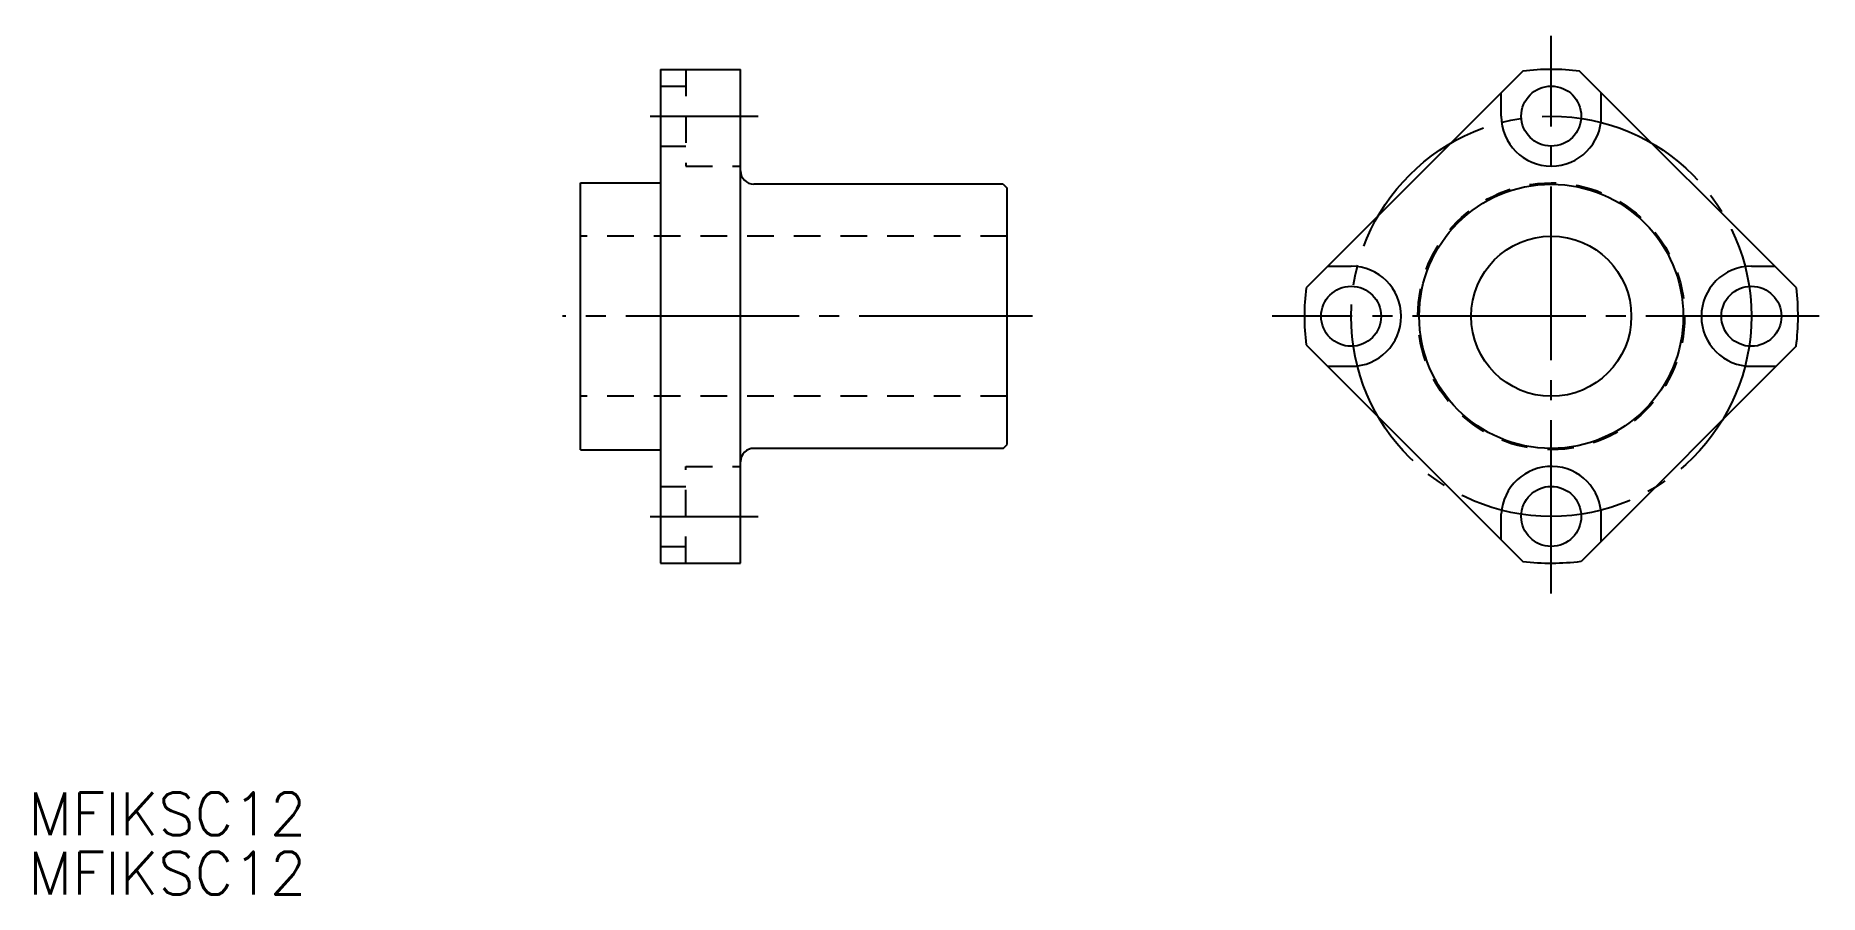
# Model space of a CAD drawing. Extents: x 80 to 214, y 139 to 203.
import ezdxf

# ---------------------------------------------------------------- set-up
doc = ezdxf.new("R2010")
doc.units = 0
doc.linetypes.add('CENTER', pattern=[17.5, 13, -1.5, 1.5, -1.5])
doc.linetypes.add('DASHED', pattern=[3.5, 2, -1.5])
doc.layers.get('0').update_dxf_attribs({"linetype": 'CONTINUOUS'})
doc.layers.add('CENTER', color=1, linetype='CENTER')
doc.styles.get("Standard").update_dxf_attribs({"font": 'txt.shx', "bigfont": '@extfont2.shx'})

msp = doc.modelspace()

# ---------------------------------------------------------------- linework, layer by layer
at = {"color": 7, "linetype": 'CONTINUOUS'}
for p, q in [((126.89, 200.53), (126.89, 163.53)), ((126.89, 200.53), (132.89, 200.53)), ((132.89, 163.53), (132.89, 200.53)), ((191.53, 200.4), (175.28, 184.16)), ((212.04, 184.16), (195.79, 200.4)), ((189.91, 197.03), (189.91, 198.78)), ((120.89, 192.03), (126.89, 192.03)), ((120.89, 172.03), (120.89, 192.03)), ((152.59, 191.93), (133.89, 191.93)), ((152.59, 191.93), (152.89, 191.63)), ((152.89, 172.43), (152.89, 191.63)), ((175.28, 179.9), (191.53, 163.65)), ((212.02, 179.78), (195.91, 163.66)), ((120.89, 172.03), (126.89, 172.03)), ((152.59, 172.13), (133.89, 172.13)), ((152.59, 172.13), (152.89, 172.43)), ((126.89, 163.53), (132.89, 163.53))]:
    msp.add_line(p, q, dxfattribs=at)
at = {"color": 3, "linetype": 'DASHED'}
for p, q in [((126.89, 199.28), (128.79, 199.28)), ((128.79, 200.53), (128.79, 193.28)), ((126.89, 194.78), (128.79, 194.78)), ((128.79, 193.28), (132.89, 193.28)), ((152.89, 188.03), (120.89, 188.03)), ((152.89, 176.03), (120.89, 176.03)), ((128.79, 170.78), (132.89, 170.78)), ((128.79, 163.53), (128.79, 170.78)), ((126.89, 169.28), (128.79, 169.28)), ((126.89, 164.78), (128.79, 164.78))]:
    msp.add_line(p, q, dxfattribs=at)
at = {"color": 7, "linetype": 'CENTER'}
for p, q in [((197.41, 197.03), (197.41, 198.78)), ((176.9, 185.78), (178.66, 185.78)), ((208.66, 185.78), (210.42, 185.78)), ((176.9, 178.28), (178.66, 178.28)), ((208.66, 178.28), (210.52, 178.28)), ((189.91, 165.27), (189.91, 167.21)), ((197.41, 165.17), (197.41, 167.03))]:
    msp.add_line(p, q, dxfattribs=at)
at = {"color": 7, "linetype": 'CONTINUOUS'}
for centre, radius in [((193.66, 197.03), 2.25), ((193.66, 182.03), 9.9), ((193.66, 182.03), 6), ((178.66, 182.03), 2.25), ((208.66, 182.03), 2.25), ((193.66, 167.03), 2.25)]:
    msp.add_circle(centre, radius, dxfattribs=at)
at = {"color": 3, "linetype": 'DASHED'}
msp.add_circle((193.66, 182.03), 10, dxfattribs=at)
at = {"color": 7, "linetype": 'CONTINUOUS'}
for centre, radius, start, end in [((193.66, 182.03), 18.5, 83.3917, 96.6083), ((133.89, 192.93), 1, 180, 270), ((193.66, 182.03), 18.5, 173.3917, 186.6083), ((193.66, 182.03), 18.5, 353.0246, 6.6083), ((133.89, 171.13), 1, 90, 180), ((193.66, 182.03), 18.5, 263.3917, 276.9754)]:
    msp.add_arc(centre, radius, start, end, dxfattribs=at)
at = {"color": 7, "linetype": 'CENTER'}
for centre, start, end in [((193.66, 197.03), 180, 0), ((178.66, 182.03), 270, 90), ((208.66, 182.03), 90, 270), ((193.66, 167.03), 0, 177.2397)]:
    msp.add_arc(centre, 3.75, start, end, dxfattribs=at)
at = {"layer": 'CENTER', "color": 1, "linetype": 'CENTER'}
for p, q in [((193.66, 161.25), (193.66, 203.06)), ((126.13, 197.03), (134.22, 197.03)), ((154.79, 182.03), (119.56, 182.03)), ((213.75, 182.03), (172.74, 182.03)), ((126.13, 167.03), (134.22, 167.03))]:
    msp.add_line(p, q, dxfattribs=at)
msp.add_circle((193.66, 182.03), 15, dxfattribs=at)

# ---------------------------------------------------------------- texts
at = {"color": 7, "linetype": 'CONTINUOUS'}
for p in [(79.51, 143.14), (79.51, 138.7)]:
    msp.add_text('MFIKSC12', height=3.2, dxfattribs=at).set_placement(p)

doc.saveas('drawing.dxf')
